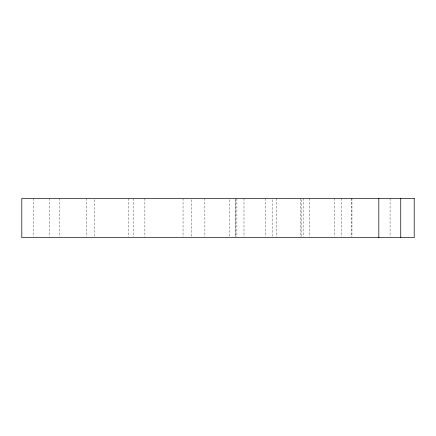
<?xml version="1.0" encoding="UTF-8"?>
<svg xmlns="http://www.w3.org/2000/svg" width="436" height="436" viewBox="0 0 436 436"><rect width="100%" height="100%" fill="white"/><g stroke="black" fill="none" stroke-linecap="round" stroke-linejoin="round"><path stroke-width="0.33" stroke-dasharray="2.18 1.64" d="M390.078 198.396L390.078 236.95M351.956 198.396L351.956 236.95M351.645 198.385L351.645 236.95M341.715 198.396L341.715 236.95M334.679 198.385L334.679 236.95M309.211 198.385L309.211 236.95M303.151 198.385L303.151 236.95M301.287 199.748L301.287 236.95M300.589 198.396L300.589 236.95M276.217 198.396L276.217 236.95M272.157 199.737L272.157 236.95M265.486 198.385L265.486 236.95M243.986 198.396L243.986 236.95M236.901 198.385L236.901 236.95M235.598 198.396L235.598 236.95M235.429 199.748L235.429 236.95M229.75 199.737L229.75 236.95M204.871 198.375L204.871 236.95M191.377 199.737L191.377 236.95M183.049 198.385L183.049 236.95M144.883 198.396L144.883 236.95M133.623 198.385L133.623 236.95M128.168 198.396L128.168 236.95M94.808 199.726L94.808 236.95M86.513 198.375L86.513 236.95M59.579 198.396L59.579 236.95M49.235 198.375L49.235 236.95M33.163 198.375L33.163 236.95"/><path stroke-width="0.65" d="M400.744 198.396L400.744 237.625M378.824 198.375L378.824 237.625M414.2 198.396L21.8 198.375L21.8 237.625L414.2 237.625L414.2 198.396"/></g></svg>
